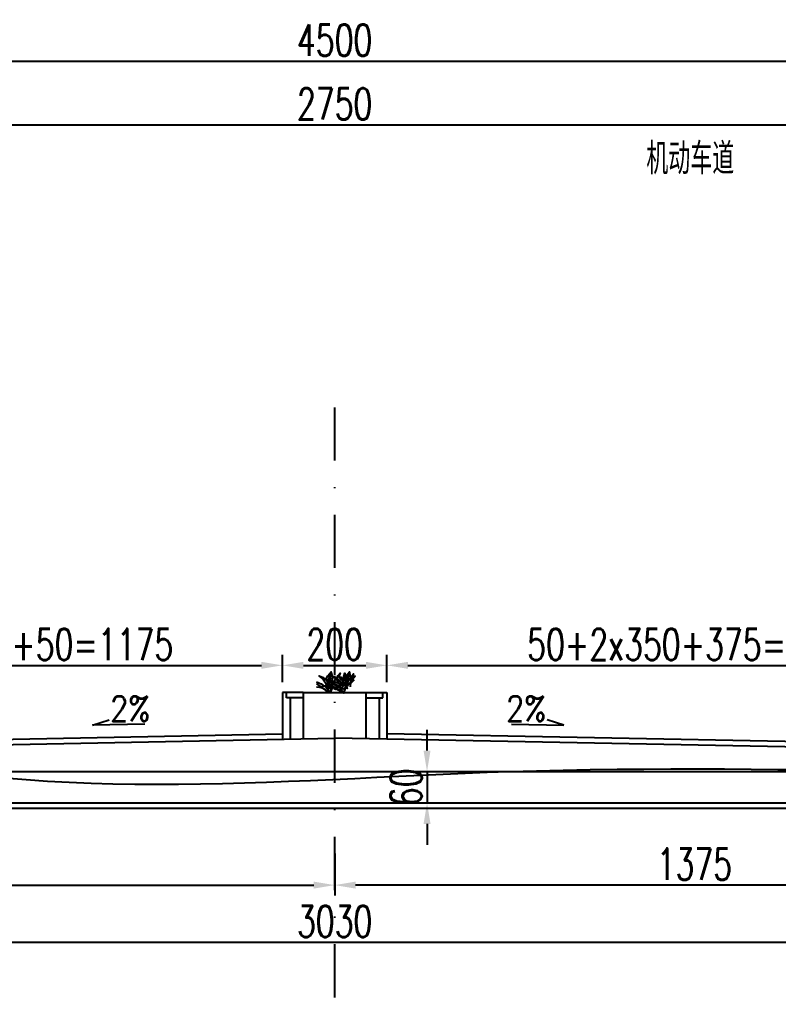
# Model space of a CAD drawing. Header units: millimetres. Extents: x 2 to 5882, y 1831 to 3462.
# Drawn here: x 1032 to 1104.5, y 2562.5 to 2655.9 of the extents above; entities that cross this region are included whole.
import ezdxf
from ezdxf.enums import TextEntityAlignment as Align

# ---------------------------------------------------------------- set-up
doc = ezdxf.new("R2010")
doc.units = ezdxf.units.MM
doc.linetypes.add('DASHDOT', pattern=[25.4, 12.7, -6.35, 0, -6.35])
doc.linetypes.add('HIDDEN', pattern=[9.525, 6.35, -3.175])
for name, color, linetype in [('2', 2, 'HIDDEN'), ('3', 3, 'Continuous'), ('文字', 7, 'Continuous'), ('标注', 4, 'Continuous'), ('次轮廓', 7, 'Continuous'), ('轮廓线', 1, 'Continuous')]:
    doc.layers.add(name, color=color, linetype=linetype)
doc.styles.get("Standard").update_dxf_attribs({"font": 'simplex1.shx', "width": 0.7, "bigfont": 'hztxt.shx'})
doc.dimstyles.new('比例1：200', dxfattribs={"dimtxt": 3, "dimasz": 2, "dimexe": 1, "dimexo": 1, "dimgap": 0.5, "dimtad": 1, "dimlfac": 20, "dimzin": 13, "dimdsep": 46, "dimtxsty": 'Standard', "dimcen": -0.09, "dimclrd": 256, "dimclre": 256, "dimclrt": 7, "dimaunit": 1, "dimadec": 0, "dimazin": 0, "dimtfac": 0.0005, "dimtix": 1, "dimtmove": 2, "dimatfit": 3, "dimfxl": 0, "dimtolj": 1, "dimtzin": 13, "dimarcsym": 0})

# ---------------------------------------------------------------- blocks, each defined once
blk = doc.blocks.new('*D154')
at = {"layer": 'DEFPOINTS', "color": 0}
for p in [(998.362, 2594.242), (1057.112, 2594.242), (1057.112, 2594.242)]:
    blk.add_point(p, dxfattribs=at)
at = {"layer": '标注', "lineweight": -2}
for p, q in [((998.362, 2594.242), (998.362, 2595.242)), ((1057.112, 2594.242), (1057.112, 2595.242)), ((1000.362, 2594.242), (1055.112, 2594.242))]:
    blk.add_line(p, q, dxfattribs=at)
at = {"layer": '标注'}
for points in [[(1000.362, 2594.576), (1000.362, 2593.909), (998.362, 2594.242)], [(1055.112, 2594.576), (1055.112, 2593.909), (1057.112, 2594.242)]]:
    blk.add_solid(points, dxfattribs=at)
at = {"layer": '标注', "color": 7, "insert": (1027.737, 2596.242), "char_height": 3, "attachment_point": 5}
blk.add_mtext('\\A1;50+375+2x350+50=1175', dxfattribs=at)
blk = doc.blocks.new('*D155')
at = {"layer": 'DEFPOINTS', "color": 0}
for p in [(1067.112, 2594.242), (1125.862, 2594.242), (1125.862, 2594.242)]:
    blk.add_point(p, dxfattribs=at)
at = {"layer": '标注', "lineweight": -2}
for p, q in [((1067.112, 2594.242), (1067.112, 2595.242)), ((1125.862, 2594.242), (1125.862, 2595.242)), ((1069.112, 2594.242), (1123.862, 2594.242))]:
    blk.add_line(p, q, dxfattribs=at)
at = {"layer": '标注'}
for points in [[(1069.112, 2594.576), (1069.112, 2593.909), (1067.112, 2594.242)], [(1123.862, 2594.576), (1123.862, 2593.909), (1125.862, 2594.242)]]:
    blk.add_solid(points, dxfattribs=at)
at = {"layer": '标注', "color": 7, "insert": (1096.487, 2596.242), "char_height": 3, "attachment_point": 5}
blk.add_mtext('\\A1;50+2x350+375=1175', dxfattribs=at)
blk = doc.blocks.new('*D159')
at = {"layer": 'DEFPOINTS', "color": 0}
for p in [(1067.102, 2594.242), (1057.122, 2591.635), (1067.102, 2591.635)]:
    blk.add_point(p, dxfattribs=at)
at = {"layer": '标注', "lineweight": -2}
for p, q in [((1057.122, 2592.635), (1057.122, 2595.242)), ((1067.102, 2592.635), (1067.102, 2595.242)), ((1059.122, 2594.242), (1065.102, 2594.242))]:
    blk.add_line(p, q, dxfattribs=at)
at = {"layer": '标注'}
for points in [[(1059.122, 2594.576), (1059.122, 2593.909), (1057.122, 2594.242)], [(1065.102, 2594.576), (1065.102, 2593.909), (1067.102, 2594.242)]]:
    blk.add_solid(points, dxfattribs=at)
at = {"layer": '标注', "color": 7, "insert": (1062.112, 2596.242), "char_height": 3, "attachment_point": 5}
blk.add_mtext('\\A1;200', dxfattribs=at)
blk = doc.blocks.new('*D160')
at = {"layer": 'DEFPOINTS', "color": 0}
for p in [(993.362, 2645.886), (1130.862, 2645.886), (1130.862, 2645.886)]:
    blk.add_point(p, dxfattribs=at)
at = {"layer": '标注', "lineweight": -2}
for p, q in [((993.362, 2645.886), (993.362, 2646.886)), ((1130.862, 2645.886), (1130.862, 2646.886)), ((995.362, 2645.886), (1128.862, 2645.886))]:
    blk.add_line(p, q, dxfattribs=at)
at = {"layer": '标注'}
for points in [[(995.362, 2646.22), (995.362, 2645.553), (993.362, 2645.886)], [(1128.862, 2646.22), (1128.862, 2645.553), (1130.862, 2645.886)]]:
    blk.add_solid(points, dxfattribs=at)
at = {"layer": '标注', "color": 7, "insert": (1062.112, 2647.886), "char_height": 3, "attachment_point": 5}
blk.add_mtext('\\A1;2750', dxfattribs=at)
blk = doc.blocks.new('*D163')
at = {"layer": 'DEFPOINTS', "color": 0}
for p in [(986.362, 2584.246), (1137.862, 2575.969), (1137.862, 2567.775)]:
    blk.add_point(p, dxfattribs=at)
at = {"layer": '标注', "lineweight": -2}
for p, q in [((986.362, 2573.775), (986.362, 2566.775)), ((1137.862, 2573.775), (1137.862, 2566.775)), ((988.362, 2567.775), (1135.862, 2567.775))]:
    blk.add_line(p, q, dxfattribs=at)
at = {"layer": '标注'}
for points in [[(988.362, 2568.108), (988.362, 2567.442), (986.362, 2567.775)], [(1135.862, 2568.108), (1135.862, 2567.442), (1137.862, 2567.775)]]:
    blk.add_solid(points, dxfattribs=at)
at = {"layer": '标注', "color": 7, "insert": (1062.112, 2569.775), "char_height": 3, "attachment_point": 5}
blk.add_mtext('\\A1;3030', dxfattribs=at)
blk = doc.blocks.new('*D164')
at = {"layer": 'DEFPOINTS', "color": 0}
for p in [(1062.117, 2584.094), (1062.117, 2581.094), (1070.94, 2581.094)]:
    blk.add_point(p, dxfattribs=at)
at = {"layer": '标注', "lineweight": -2}
for p, q in [((1070.94, 2586.094), (1070.94, 2588.094)), ((1064.94, 2584.094), (1071.94, 2584.094)), ((1070.94, 2584.094), (1070.94, 2581.094)), ((1064.94, 2581.094), (1071.94, 2581.094)), ((1070.94, 2579.094), (1070.94, 2577.094))]:
    blk.add_line(p, q, dxfattribs=at)
at = {"layer": '标注'}
for points in [[(1070.607, 2586.094), (1071.273, 2586.094), (1070.94, 2584.094)], [(1070.607, 2579.094), (1071.273, 2579.094), (1070.94, 2581.094)]]:
    blk.add_solid(points, dxfattribs=at)
at = {"layer": '标注', "color": 7, "insert": (1068.94, 2582.594), "char_height": 3, "attachment_point": 5, "rotation": 90}
blk.add_mtext('\\A1;60', dxfattribs=at)
blk = doc.blocks.new('*D166')
at = {"layer": 'DEFPOINTS', "color": 0}
for p in [(1062.117, 2577.251), (993.362, 2576.797), (1062.117, 2573.243)]:
    blk.add_point(p, dxfattribs=at)
at = {"layer": '标注', "lineweight": -2}
for p, q in [((1062.117, 2576.251), (1062.117, 2572.243)), ((993.362, 2575.797), (993.362, 2572.243)), ((995.362, 2573.243), (1060.117, 2573.243))]:
    blk.add_line(p, q, dxfattribs=at)
at = {"layer": '标注'}
for points in [[(995.362, 2573.576), (995.362, 2572.909), (993.362, 2573.243)], [(1060.117, 2573.576), (1060.117, 2572.909), (1062.117, 2573.243)]]:
    blk.add_solid(points, dxfattribs=at)
at = {"layer": '标注', "color": 7, "insert": (1027.74, 2575.243), "char_height": 3, "attachment_point": 5}
blk.add_mtext('\\A1;1375', dxfattribs=at)
blk = doc.blocks.new('*D168')
at = {"layer": 'DEFPOINTS', "color": 0}
for p in [(1062.117, 2577.251), (1130.872, 2576.797), (1062.117, 2573.243)]:
    blk.add_point(p, dxfattribs=at)
at = {"layer": '标注', "lineweight": -2}
for p, q in [((1062.117, 2576.251), (1062.117, 2572.243)), ((1130.872, 2575.797), (1130.872, 2572.243)), ((1128.872, 2573.243), (1064.117, 2573.243))]:
    blk.add_line(p, q, dxfattribs=at)
at = {"layer": '标注'}
for points in [[(1064.117, 2573.576), (1064.117, 2572.909), (1062.117, 2573.243)], [(1128.872, 2573.576), (1128.872, 2572.909), (1130.872, 2573.243)]]:
    blk.add_solid(points, dxfattribs=at)
at = {"layer": '标注', "color": 7, "insert": (1096.495, 2575.243), "char_height": 3, "attachment_point": 5}
blk.add_mtext('\\A1;1375', dxfattribs=at)
blk = doc.blocks.new('*D171')
at = {"layer": 'DEFPOINTS', "color": 0}
for p in [(1174.612, 2651.981), (949.612, 2647.889), (1174.612, 2647.889)]:
    blk.add_point(p, dxfattribs=at)
at = {"layer": '标注', "lineweight": -2}
for p, q in [((949.612, 2648.889), (949.612, 2652.981)), ((1174.612, 2648.889), (1174.612, 2652.981)), ((951.612, 2651.981), (1172.612, 2651.981))]:
    blk.add_line(p, q, dxfattribs=at)
at = {"layer": '标注'}
for points in [[(951.612, 2652.315), (951.612, 2651.648), (949.612, 2651.981)], [(1172.612, 2652.315), (1172.612, 2651.648), (1174.612, 2651.981)]]:
    blk.add_solid(points, dxfattribs=at)
at = {"layer": '标注', "color": 7, "insert": (1062.112, 2653.981), "char_height": 3, "attachment_point": 5}
blk.add_mtext('\\A1;4500', dxfattribs=at)

msp = doc.modelspace()

# ---------------------------------------------------------------- linework, layer by layer
at = {"layer": '2', "linetype": 'DASHDOT', "ltscale": 0.4}
msp.add_line((1062.11719, 2562.50907), (1062.11719, 2618.94247), dxfattribs=at)
at = {"layer": '3', "color": 9}
for points in [[(1060.37703, 2592.66803, -0.0394978), (1060.96232, 2592.38455, -0.23208696), (1061.56078, 2591.67649, 0.19118665), (1060.63109, 2593.24551, -0.22671949), (1061.62881, 2592.29393, -0.09120295), (1061.78753, 2593.52872, -0.12390744), (1061.71296, 2591.63702, -0.06249468), (1062.0027, 2592.53317)], [(1061.21734, 2592.81455, -0.06562418), (1061.78353, 2593.62494, 0.00632438), (1061.6676, 2593.32984, 0.00632438)], [(1062.9877, 2591.99544, -0.01337501), (1061.42024, 2592.87167, -0.00149199), (1063.00752, 2592.38455, -0.302407), (1063.3023, 2592.02205, 0.10639958), (1062.37261, 2593.24551, -0.22671949), (1063.37032, 2592.29393, -0.09120295), (1063.52905, 2593.52872, -0.07428197), (1063.58897, 2592.17942)], [(1061.64595, 2593.27221, 0.0112436), (1061.46104, 2592.73978)], [(1061.52214, 2592.721, -0.07943453), (1061.88018, 2593.02998, -0.07943453)], [(1061.66223, 2592.62626, -0.0394978), (1062.24752, 2592.34278, -0.23208696), (1062.84598, 2591.63471, 0.19118665), (1061.91629, 2593.20373, -0.22671949), (1062.91401, 2592.25215, -0.09120295), (1063.07274, 2593.48694, -0.12390744), (1062.99816, 2591.59525, -0.06249468), (1063.28791, 2592.49139)], [(1062.07167, 2592.67301, -0.06562418), (1062.63786, 2593.4834, 0.00632438), (1062.52193, 2593.1883, 0.00632438)], [(1062.74206, 2592.2717, -0.1130591), (1063.52504, 2593.62494, -0.03301363), (1062.97826, 2592.27394, -0.03301363)], [(1062.88191, 2592.96846, -0.05514638), (1063.1934, 2593.07558, 0.01753852), (1062.99848, 2592.86425)], [(1062.97773, 2592.30141, -0.22454745), (1064.08059, 2593.21712, -0.01202916), (1063.19153, 2592.15869)], [(1063.35687, 2592.63123, -0.06562418), (1063.92306, 2593.44163, 0.00632438), (1063.80713, 2593.14652, 0.00632438)], [(1063.78549, 2593.08889, 0.0112436), (1063.60057, 2592.55646)], [(1060.37703, 2592.17455, -0.2088897), (1061.36709, 2591.77836, 0.0309304), (1060.37703, 2592.47849)], [(1061.90376, 2591.89171, 0.0931805), (1060.94006, 2592.26554, -0.15017553), (1062.1327, 2592.13166, -0.15017553)], [(1061.27216, 2592.30038, -0.04447661), (1061.39048, 2592.53856)], [(1061.39695, 2592.53496, 0.00486514), (1061.32839, 2592.30088, 0.00486514)], [(1061.64067, 2592.27535, -0.02262723), (1061.71654, 2592.35933, -0.02262723)], [(1061.69557, 2592.37071, 0.00667177), (1061.64249, 2592.27506)], [(1061.66223, 2592.13277, -0.2088897), (1062.65229, 2591.73658, 0.0309304), (1061.66223, 2592.43671)], [(1062.75809, 2591.75017, 0.0931805), (1061.79439, 2592.124, -0.15017553), (1062.98703, 2591.99012, -0.15017553)], [(1062.05668, 2592.24624, 0.01792921), (1061.97041, 2592.12728)], [(1062.05905, 2592.37236, -0.05514638), (1062.2148, 2592.42592, 0.01753852), (1062.11734, 2592.32025)], [(1062.2954, 2592.38269, 0.0112436), (1062.20295, 2592.11648)], [(1062.37647, 2592.57946, -0.07943453), (1062.73452, 2592.88844, -0.07943453)], [(1062.49501, 2592.13381, -0.02262723), (1062.57087, 2592.21779, -0.02262723)], [(1062.54991, 2592.22917, 0.00667177), (1062.49682, 2592.13352)], [(1062.87717, 2592.71623, 0.01792921), (1062.70464, 2592.47831)], [(1063.66167, 2592.53768, -0.07943453), (1064.01972, 2592.84666, -0.07943453)], [(1062.10851, 2591.89678, -0.04447661), (1062.16767, 2592.01586)], [(1062.1709, 2592.01406, 0.00486514), (1062.13662, 2591.89703, 0.00486514)]]:
    msp.add_lwpolyline(points, format="xyb", dxfattribs=at)
at = {"layer": '标注'}
for p, q in [((1038.96757, 2588.52487), (1040.57066, 2589.02741)), ((1043.96757, 2588.62487), (1038.96757, 2588.52487)), ((1079.01681, 2588.62487), (1084.01681, 2588.52487)), ((1084.01681, 2588.52487), (1082.41372, 2589.02741))]:
    msp.add_line(p, q, dxfattribs=at)
at = {"layer": '标注', "start_tangent": (1, 0), "end_tangent": (1, 0)}
msp.add_spline([(916.65164, 2600.40687), (939.65587, 2600.40687), (977.54047, 2598.92207), (1012.34783, 2586.82216), (1078.80843, 2584.09445), (1160.3425, 2584.46988), (1226.76622, 2589.00637)], degree=3, dxfattribs=at)
at = {"layer": '次轮廓'}
for p, q in [((1059.11224, 2591.63471), (1057.11224, 2591.63471)), ((1057.11224, 2591.63471), (1057.12238, 2587.18685)), ((1057.51168, 2591.13471), (1057.51168, 2591.63471)), ((1059.11224, 2591.13471), (1057.51168, 2591.13471)), ((1057.86168, 2591.13471), (1057.85729, 2587.22416)), ((1059.11224, 2591.63471), (1059.11224, 2587.24904)), ((1059.11224, 2591.63471), (1065.10233, 2591.63471)), ((1065.10233, 2591.63471), (1065.10233, 2587.24923)), ((1065.10233, 2591.63471), (1067.10233, 2591.63471)), ((1065.10233, 2591.13471), (1066.70289, 2591.13471)), ((1066.35289, 2591.13471), (1066.35728, 2587.22436)), ((1066.70289, 2591.13471), (1066.70289, 2591.63471)), ((1067.10233, 2591.63471), (1067.09218, 2587.18704)), ((998.36224, 2586.54496), (1057.11224, 2587.7094)), ((1125.86224, 2586.54496), (1067.10233, 2587.70959)), ((1001.21224, 2586.10145), (1062.11719, 2587.28382)), ((1123.01224, 2586.10145), (1062.11719, 2587.28362)), ((985.86224, 2580.59445), (1138.36224, 2580.59445))]:
    msp.add_line(p, q, dxfattribs=at)
msp.add_arc((1062.11224, 2587.0089), 0.25, 88.8645383, 91.1354617, dxfattribs=at)
at = {"layer": '轮廓线'}
for p, q in [((994.36224, 2584.09445), (1129.86224, 2584.09445)), ((986.36224, 2581.09445), (1137.86224, 2581.09445))]:
    msp.add_line(p, q, dxfattribs=at)

# ---------------------------------------------------------------- texts
at = {"layer": '文字'}
for s, height, width, p in [('机动车道', 3, 0.7, (1096.09815, 2641.15711)), ('2%%%', 2.4, 0.85, (1042.57114, 2588.90886)), ('2%%%', 2.4, 0.85, (1080.41324, 2588.90886))]:
    msp.add_text(s, height=height, dxfattribs=dict(at, width=width)).set_placement(p, align=Align.CENTER)

# ---------------------------------------------------------------- dimensions: what is measured, and where the dimension line sits
at = {"layer": '标注'}
for base, p1, p2, picture, middle in [((1174.61224, 2651.98124), (949.61224, 2647.88946), (1174.61224, 2647.88946), '*D171', (1062.11224, 2653.98124)), ((1130.86224, 2645.88648), (993.36224, 2645.88648), (1130.86224, 2645.88648), '*D160', (1062.11224, 2647.88648)), ((1137.86224, 2567.77499), (986.36224, 2584.24594), (1137.86224, 2575.96901), '*D163', (1062.11224, 2569.77499))]:
    dim = msp.add_linear_dim(base=base, p1=p1, p2=p2, dimstyle='比例1：200', dxfattribs=at)
    dim.commit()
    dim.dimension.update_dxf_attribs({"geometry": picture, "text_midpoint": middle})
for base, p1, p2, text, picture, middle in [((1057.11224, 2594.24219), (998.36224, 2594.24219), (1057.11224, 2594.24219), '50+375+2x350+50=1175', '*D154', (1027.73724, 2596.24219)), ((1067.10233, 2594.24219), (1057.12238, 2591.63471), (1067.10233, 2591.63471), '200', '*D159', (1062.11236, 2596.24219)), ((1125.86224, 2594.24219), (1067.11224, 2594.24219), (1125.86224, 2594.24219), '50+2x350+375=1175', '*D155', (1096.48724, 2596.24219)), ((1062.11719, 2573.24275), (993.36224, 2576.79745), (1062.11719, 2577.2508), '1375', '*D166', (1027.73971, 2575.24275))]:
    dim = msp.add_linear_dim(base=base, p1=p1, p2=p2, text=text, dimstyle='比例1：200', dxfattribs=at)
    dim.commit()
    dim.dimension.update_dxf_attribs({"geometry": picture, "text_midpoint": middle})
dim = msp.add_linear_dim(base=(1070.93984, 2581.09445), p1=(1062.11719, 2584.09445), p2=(1062.11719, 2581.09445), angle=90, dimstyle='比例1：200', dxfattribs=at)
dim.commit()
dim.dimension.update_dxf_attribs({"geometry": '*D164', "text_midpoint": (1068.93984, 2582.59445)})
dim = msp.add_linear_dim(base=(1062.11719, 2573.24275), p1=(1130.87215, 2576.79745), p2=(1062.11719, 2577.2508), angle=180, text='1375', dimstyle='比例1：200', dxfattribs=at)
dim.commit()
dim.dimension.update_dxf_attribs({"geometry": '*D168', "text_midpoint": (1096.49467, 2575.24275)})

doc.saveas('drawing.dxf')
